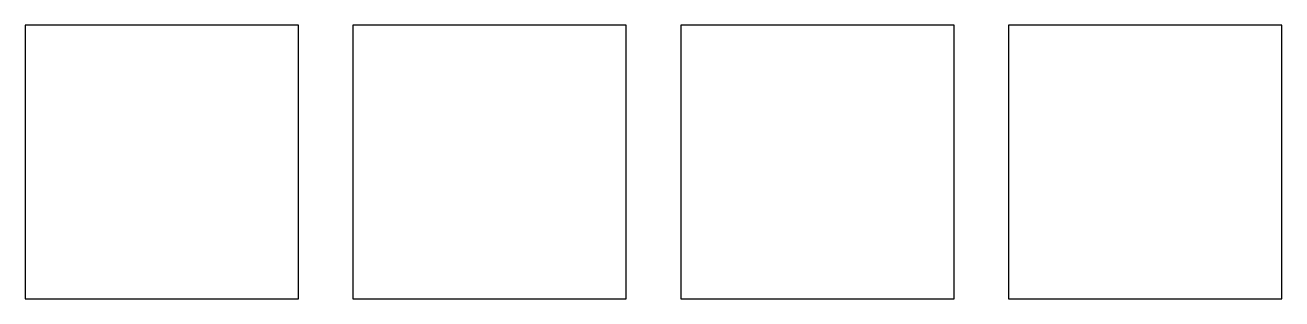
# Model space of a CAD drawing. Header units: millimetres. Extents: x 0 to 115, y 0 to 25.
import ezdxf

# ---------------------------------------------------------------- set-up
doc = ezdxf.new("R2010")
doc.units = ezdxf.units.MM
doc.layers.add('CUT_THROUGH', color=1, linetype='Continuous')

msp = doc.modelspace()

# ---------------------------------------------------------------- linework, layer by layer
at = {"layer": 'CUT_THROUGH'}
for points in [[(0, 0), (25, 0), (25, 25), (0, 25)], [(30, 0), (55, 0), (55, 25), (30, 25)], [(60, 0), (85, 0), (85, 25), (60, 25)], [(90, 0), (115, 0), (115, 25), (90, 25)]]:
    msp.add_lwpolyline(points, close=True, dxfattribs=at)

doc.saveas('drawing.dxf')
